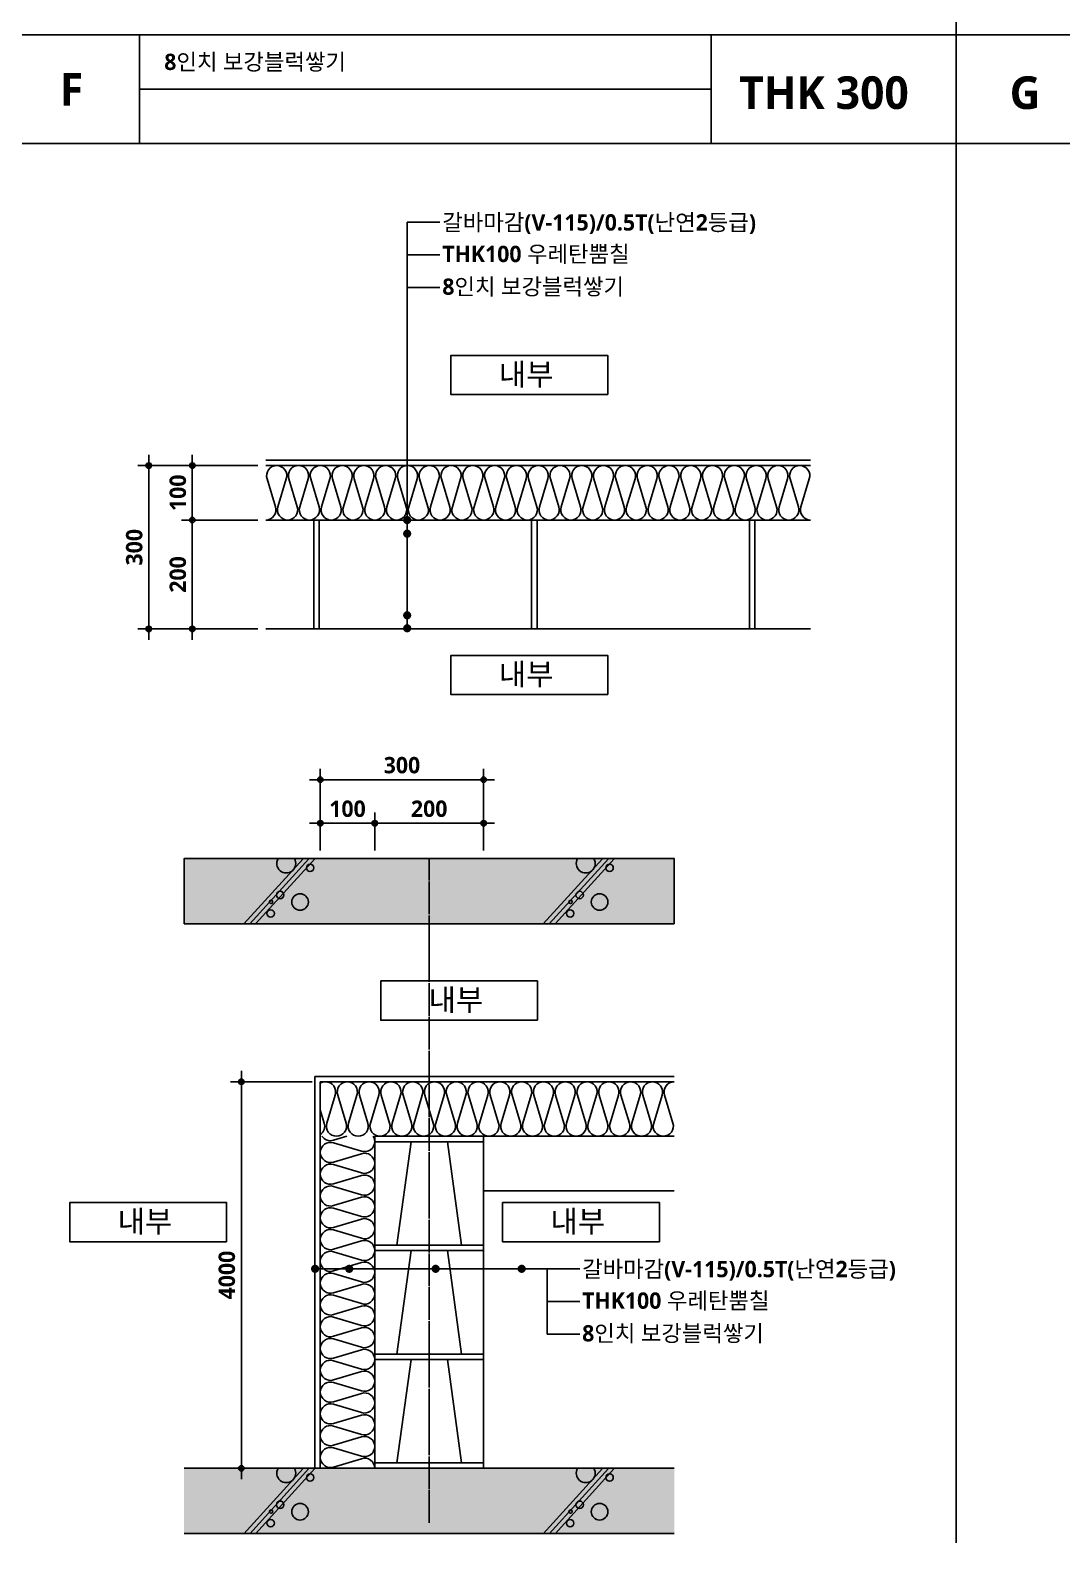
# Model space of a CAD drawing. Extents: x 200 to 24872, y 200 to 5740.
# Drawn here: x 2094 to 3989, y 200 to 2978 of the extents above; entities that cross this region are included whole.
import ezdxf
from ezdxf.enums import TextEntityAlignment as Align

# ---------------------------------------------------------------- set-up
doc = ezdxf.new("R2010")
doc.units = 0
doc.header["$LTSCALE"] = 10
doc.header["$MEASUREMENT"] = 0
doc.header["$PDSIZE"] = -2
doc.linetypes.add('CEN', pattern=[62, 60, -1, 0, -1])
doc.layers.get('0').update_dxf_attribs({"linetype": 'CONTINUOUS'})
doc.layers.get('Defpoints').update_dxf_attribs({"color": 143, "linetype": 'CONTINUOUS'})
for name, color, linetype in [('A-253', 253, 'CONTINUOUS'), ('A-ANNO-GRA1', 7, 'CONTINUOUS'), ('A-ANNO-LEAD', 4, 'CONTINUOUS'), ('A-ANNO-TEXT1', 7, 'CONTINUOUS'), ('A-CON', 2, 'CONTINUOUS'), ('A-DIM', 7, 'CONTINUOUS'), ('A-ins-line', 8, 'CONTINUOUS'), ('A-insul', 251, 'CONTINUOUS'), ('A-LEADER', 7, 'CONTINUOUS'), ('A-ST-AXIS-BUB', 7, 'CONTINUOUS'), ('A-ST-AXIS-DIM', 7, 'CONTINUOUS'), ('A-WALL-DRY', 7, 'CONTINUOUS'), ('A-WALL-PIR', 6, 'CONTINUOUS'), ('CEN', 1, 'CEN'), ('HT', 8, 'CONTINUOUS')]:
    doc.layers.add(name, color=color, linetype=linetype)
doc.layers.add('A-TEXT-DP', color=181, linetype='CONTINUOUS', plot=False)
doc.styles.add('2020음성 1차', font='NanumGothicBold.ttf')
doc.dimstyles.new('DLEADER', dxfattribs={"dimscale": 50, "dimtxt": 3, "dimasz": 3, "dimexe": 1, "dimexo": 8, "dimgap": 1, "dimtad": 1, "dimdec": 0, "dimrnd": 0.25, "dimdsep": 32, "dimtxsty": '2020음성 1차', "dimblk": 'DOT', "dimcen": 5, "dimclrd": 4, "dimclre": 4, "dimclrt": 3, "dimadec": 0, "dimazin": 0, "dimtfac": 1, "dimtdec": 0, "dimtix": 1, "dimtmove": 2, "dimatfit": 1, "dimldrblk": 'DOT', "dimfxl": 1, "dimarcsym": 0})
doc.dimstyles.new('RI-DOT-150', dxfattribs={"dimscale": 150, "dimtxt": 3, "dimasz": 1, "dimexe": 2, "dimexo": 2, "dimgap": 1, "dimtad": 1, "dimdec": 0, "dimzin": 9, "dimdsep": 46, "dimtxsty": '2020음성 1차', "dimcen": 0, "dimclrd": 256, "dimclre": 256, "dimclrt": 3, "dimadec": 0, "dimazin": 0, "dimtm": 1e-09, "dimtfac": 1, "dimtdec": 0, "dimtix": 1, "dimtmove": 2, "dimatfit": 3, "dimfxl": 1.25, "dimtolj": 1, "dimtzin": 0, "dimlwd": -1, "dimlwe": -1, "dimarcsym": 0})

# ---------------------------------------------------------------- blocks, each defined once
blk = doc.blocks.new('DIMDOT')
at = {"layer": 'A-DIM', "color": 7, "linetype": 'Continuous'}
blk.add_line((-2, 0), (2, 0), dxfattribs=at)
for radius in [0.5, 0.25]:
    blk.add_circle((0, 0), radius, dxfattribs=at)
blk = doc.blocks.new('*D55')
at = {"layer": 'A-ST-AXIS-DIM'}
for p, q in [((2512, 2178.7), (2292, 2178.7)), ((2312, 2168.7), (2312, 1888.7)), ((2512, 1878.7), (2292, 1878.7))]:
    blk.add_line(p, q, dxfattribs=at)
at = {"layer": 'Defpoints', "color": 0}
for p in [(2527, 2178.7), (2312, 1878.7), (2527, 1878.7)]:
    blk.add_point(p, dxfattribs=at)
at = {"layer": 'A-ST-AXIS-DIM', "linetype": 'ByBlock', "xscale": 10, "yscale": 10, "zscale": 10}
for p, rotation in [((2312, 2178.7), 90), ((2312, 1878.7), 270)]:
    blk.add_blockref('DIMDOT', p, dxfattribs=dict(at, rotation=rotation))
at = {"layer": 'A-ST-AXIS-DIM', "color": 3, "ltscale": 10, "insert": (2285.4, 2028.7), "char_height": 30, "attachment_point": 5, "rotation": 90, "style": '2020음성 1차'}
blk.add_mtext('\\A1;300', dxfattribs=at)
blk = doc.blocks.new('*D56')
at = {"layer": 'A-ST-AXIS-DIM'}
for p, q in [((2512, 2078.7), (2372, 2078.7)), ((2392, 1888.7), (2392, 2068.7)), ((2512, 1878.7), (2372, 1878.7))]:
    blk.add_line(p, q, dxfattribs=at)
at = {"layer": 'Defpoints', "color": 0}
for p in [(2392, 2078.7), (2527, 2078.7), (2527, 1878.7)]:
    blk.add_point(p, dxfattribs=at)
at = {"layer": 'A-ST-AXIS-DIM', "linetype": 'ByBlock', "xscale": 10, "yscale": 10, "zscale": 10}
for p, rotation in [((2392, 2078.7), 90), ((2392, 1878.7), 270)]:
    blk.add_blockref('DIMDOT', p, dxfattribs=dict(at, rotation=rotation))
at = {"layer": 'A-ST-AXIS-DIM', "color": 3, "ltscale": 10, "insert": (2365.5, 1978.7), "char_height": 30, "attachment_point": 5, "rotation": 90, "style": '2020음성 1차'}
blk.add_mtext('\\A1;200', dxfattribs=at)
blk = doc.blocks.new('*D57')
at = {"layer": 'A-ST-AXIS-DIM'}
for p, q in [((2512, 2178.7), (2372, 2178.7)), ((2392, 2088.7), (2392, 2168.7)), ((2512, 2078.7), (2372, 2078.7))]:
    blk.add_line(p, q, dxfattribs=at)
at = {"layer": 'Defpoints', "color": 0}
for p in [(2392, 2178.7), (2527, 2178.7), (2527, 2078.7)]:
    blk.add_point(p, dxfattribs=at)
at = {"layer": 'A-ST-AXIS-DIM', "linetype": 'ByBlock', "xscale": 10, "yscale": 10, "zscale": 10}
for p, rotation in [((2392, 2178.7), 90), ((2392, 2078.7), 270)]:
    blk.add_blockref('DIMDOT', p, dxfattribs=dict(at, rotation=rotation))
at = {"layer": 'A-ST-AXIS-DIM', "color": 3, "ltscale": 10, "insert": (2365.5, 2128.7), "char_height": 30, "attachment_point": 5, "rotation": 90, "style": '2020음성 1차'}
blk.add_mtext('\\A1;100', dxfattribs=at)
blk = doc.blocks.new('222')
at = {"layer": 'HT'}
for p, q in [((9529.3, 4310.3), (9583.7, 4370.3)), ((9540.1, 4310.3), (9594.5, 4370.3))]:
    blk.add_line(p, q, dxfattribs=at)
at = {"layer": 'HT', "color": 4}
blk.add_line((9534.7, 4310.3), (9589.1, 4370.3), dxfattribs=at)
at = {"layer": 'HT'}
for centre, radius in [((9569.8, 4360.6), 3.41), ((9542.8, 4350.1), 7.63), ((9569.4, 4350), 1.53), ((9561.1, 4343.7), 3.41), ((9533.6, 4318.7), 3.41)]:
    blk.add_circle(centre, radius, dxfattribs=at)
blk.add_arc((9555.5, 4314.7), 8.7, 329.3752, 210.6248, dxfattribs=at)
blk = doc.blocks.new('*D58')
at = {"layer": 'A-ST-AXIS-DIM'}
for p, q in [((2727, 1471.7), (2727, 1541.7)), ((2927, 1471.7), (2927, 1541.7)), ((2917, 1521.7), (2737, 1521.7))]:
    blk.add_line(p, q, dxfattribs=at)
at = {"layer": 'Defpoints', "color": 0}
for p in [(2727, 1521.7), (2727, 1456.7), (2927, 1456.7)]:
    blk.add_point(p, dxfattribs=at)
at = {"layer": 'A-ST-AXIS-DIM', "linetype": 'ByBlock', "xscale": 10, "yscale": 10, "zscale": 10, "rotation": 180}
blk.add_blockref('DIMDOT', (2727, 1521.7), dxfattribs=at)
at = {"layer": 'A-ST-AXIS-DIM', "linetype": 'ByBlock', "xscale": 10, "yscale": 10, "zscale": 10}
blk.add_blockref('DIMDOT', (2927, 1521.7), dxfattribs=at)
at = {"layer": 'A-ST-AXIS-DIM', "color": 3, "ltscale": 10, "insert": (2827, 1548.2), "char_height": 30, "attachment_point": 5, "style": '2020음성 1차'}
blk.add_mtext('\\A1;200', dxfattribs=at)
blk = doc.blocks.new('_Dot')
at = {"color": 0, "lineweight": -2}
blk.add_line((-0.5, 0), (-1, 0), dxfattribs=at)
at = {"color": 0, "const_width": 0.5}
blk.add_lwpolyline([(-0.25, 0, 1), (0.25, 0, 1)], format="xyb", close=True, dxfattribs=at)
blk = doc.blocks.new('SYM-DOT')
at = {"layer": 'A-LEADER', "const_width": 7.5}
blk.add_lwpolyline([(-7.1, 1.8, 1), (0.4, 1.8, 1)], format="xyb", close=True, dxfattribs=at)
blk = doc.blocks.new('*D60')
at = {"layer": 'A-ST-AXIS-DIM'}
for p, q in [((2627, 1471.7), (2627, 1541.7)), ((2727, 1471.7), (2727, 1541.7)), ((2717, 1521.7), (2637, 1521.7))]:
    blk.add_line(p, q, dxfattribs=at)
at = {"layer": 'Defpoints', "color": 0}
for p in [(2627, 1521.7), (2627, 1456.7), (2727, 1456.7)]:
    blk.add_point(p, dxfattribs=at)
at = {"layer": 'A-ST-AXIS-DIM', "linetype": 'ByBlock', "xscale": 10, "yscale": 10, "zscale": 10, "rotation": 180}
blk.add_blockref('DIMDOT', (2627, 1521.7), dxfattribs=at)
at = {"layer": 'A-ST-AXIS-DIM', "linetype": 'ByBlock', "xscale": 10, "yscale": 10, "zscale": 10}
blk.add_blockref('DIMDOT', (2727, 1521.7), dxfattribs=at)
at = {"layer": 'A-ST-AXIS-DIM', "color": 3, "ltscale": 10, "insert": (2677, 1548.1), "char_height": 30, "attachment_point": 5, "style": '2020음성 1차'}
blk.add_mtext('\\A1;100', dxfattribs=at)
blk = doc.blocks.new('*D59')
at = {"layer": 'A-ST-AXIS-DIM'}
for p, q in [((2627, 1471.7), (2627, 1621.7)), ((2927, 1471.7), (2927, 1621.7)), ((2917, 1601.7), (2637, 1601.7))]:
    blk.add_line(p, q, dxfattribs=at)
at = {"layer": 'Defpoints', "color": 0}
for p in [(2627, 1601.7), (2627, 1456.7), (2927, 1456.7)]:
    blk.add_point(p, dxfattribs=at)
at = {"layer": 'A-ST-AXIS-DIM', "linetype": 'ByBlock', "xscale": 10, "yscale": 10, "zscale": 10, "rotation": 180}
blk.add_blockref('DIMDOT', (2627, 1601.7), dxfattribs=at)
at = {"layer": 'A-ST-AXIS-DIM', "linetype": 'ByBlock', "xscale": 10, "yscale": 10, "zscale": 10}
blk.add_blockref('DIMDOT', (2927, 1601.7), dxfattribs=at)
at = {"layer": 'A-ST-AXIS-DIM', "color": 3, "ltscale": 10, "insert": (2777, 1628.2), "char_height": 30, "attachment_point": 5, "style": '2020음성 1차'}
blk.add_mtext('\\A1;300', dxfattribs=at)
blk = doc.blocks.new('*D72')
at = {"layer": 'A-ST-AXIS-DIM'}
for p, q in [((2612, 1046.7), (2462, 1046.7)), ((2482, 1036.7), (2482, 346.7)), ((2612, 336.7), (2462, 336.7))]:
    blk.add_line(p, q, dxfattribs=at)
at = {"layer": 'Defpoints', "color": 0}
for p in [(2627, 1046.7), (2482, 336.7), (2627, 336.7)]:
    blk.add_point(p, dxfattribs=at)
at = {"layer": 'A-ST-AXIS-DIM', "linetype": 'ByBlock', "xscale": 10, "yscale": 10, "zscale": 10}
for p, rotation in [((2482, 1046.7), 90), ((2482, 336.7), 270)]:
    blk.add_blockref('DIMDOT', p, dxfattribs=dict(at, rotation=rotation))
at = {"layer": 'A-ST-AXIS-DIM', "color": 3, "ltscale": 10, "insert": (2455.5, 691.7), "char_height": 30, "attachment_point": 5, "rotation": 90, "style": '2020음성 1차'}
blk.add_mtext('\\A1;4000', dxfattribs=at)

msp = doc.modelspace()

# ---------------------------------------------------------------- hatches: boundary and pattern name
at = {"layer": 'A-253'}
h = msp.add_hatch(color=256, dxfattribs=at)
h.dxf.hatch_style = 1
h.paths.add_polyline_path([(2377, 1336.7), (3277, 1336.7), (3277, 1456.7), (2377, 1456.7)])
h = msp.add_hatch(color=256, dxfattribs=at)
h.dxf.hatch_style = 1
h.paths.add_polyline_path([(2377, 336.7), (3277, 336.7), (3277, 216.7), (2377, 216.7)])

# ---------------------------------------------------------------- linework, layer by layer
at = {"layer": 'A-ANNO-GRA1'}
for p, q in [((3795, 5740), (3795, 200)), ((200, 2970), (7295, 2970)), ((2295, 2770), (2295, 2970)), ((3345, 2770), (3345, 2970)), ((2295, 2870), (3345, 2870)), ((200, 2770), (7295, 2770))]:
    msp.add_line(p, q, dxfattribs=at)
at = {"layer": 'A-ANNO-LEAD'}
for p, q in [((2846.6, 2565.8), (2786.6, 2565.8)), ((2846.6, 2505.8), (2786.6, 2505.8)), ((3043.4, 583.2), (3043.4, 703.2)), ((3103.4, 643.2), (3043.4, 643.2)), ((3103.4, 583.2), (3043.4, 583.2))]:
    msp.add_line(p, q, dxfattribs=at)
at = {"layer": 'A-ANNO-TEXT1', "ltscale": 10}
for p, q in [((3527, 2078.7), (2527, 2078.7)), ((3527, 1878.7), (2527, 1878.7)), ((2727, 946.7), (2727, 336.7)), ((2727, 946.7), (2927, 946.7)), ((2927, 336.7), (2927, 946.7))]:
    msp.add_line(p, q, dxfattribs=at)
at = {"layer": 'A-ANNO-TEXT1'}
for p, q in [((2615, 1878.7), (2615, 2078.7)), ((2625, 1878.7), (2625, 2078.7)), ((3015, 1878.7), (3015, 2078.7)), ((3025, 1878.7), (3025, 2078.7)), ((3415, 1878.7), (3415, 2078.7)), ((3425, 1878.7), (3425, 2078.7)), ((2927, 946.7), (3277, 946.7)), ((2727, 936.7), (2927, 936.7)), ((2767.7, 746.7), (2793.6, 936.7)), ((2886.2, 746.7), (2860.4, 936.7)), ((2927, 846.7), (3277, 846.7)), ((2727, 746.7), (2927, 746.7)), ((2727, 746.7), (2927, 746.7)), ((2727, 736.7), (2927, 736.7)), ((2727, 736.7), (2927, 736.7)), ((2767.7, 546.7), (2793.6, 736.7)), ((2886.2, 546.7), (2860.4, 736.7)), ((2727, 546.7), (2927, 546.7)), ((2727, 536.7), (2927, 536.7)), ((2767.7, 346.7), (2793.6, 536.7)), ((2886.2, 346.7), (2860.4, 536.7)), ((2727, 346.7), (2927, 346.7)), ((2727, 336.7), (2927, 336.7))]:
    msp.add_line(p, q, dxfattribs=at)
at = {"layer": 'A-CON'}
for p, q in [((2377, 1336.7), (3277, 1336.7)), ((2377, 336.7), (3277, 336.7))]:
    msp.add_line(p, q, dxfattribs=at)
at = {"layer": 'A-ins-line', "ltscale": 5}
for p, q in [((2627, 336.7), (2627, 1046.7)), ((2627, 1046.7), (3277, 1046.7))]:
    msp.add_line(p, q, dxfattribs=at)
at = {"layer": 'A-ins-line'}
msp.add_line((2727, 336.7), (2727, 821.7), dxfattribs=at)
at = {"layer": 'A-insul'}
for points in [[(2527, 2078.7, 0.509267), (2527, 2078.7, 0.509267), (2544.6, 2102.9), (2529.3, 2154.4, -0.509267), (2547, 2178.7, -0.509267), (2564.6, 2154.4), (2549.3, 2102.9, 0.509267), (2567, 2078.7, 0.509267), (2584.7, 2102.9), (2569.3, 2154.4, -0.509267), (2587, 2178.7, -0.509267), (2604.7, 2154.4), (2589.3, 2102.9, 0.509267), (2607, 2078.7, 0.509267), (2624.7, 2102.9), (2609.4, 2154.4, -0.509267), (2627, 2178.7, -0.509267), (2644.7, 2154.4), (2629.4, 2102.9, 0.509267), (2647, 2078.7, 0.509267), (2664.7, 2102.9), (2649.4, 2154.4, -0.509267), (2667, 2178.7, -0.509267), (2684.7, 2154.4), (2669.4, 2102.9, 0.509267), (2687, 2078.7, 0.509267), (2704.7, 2102.9), (2689.4, 2154.4, -0.509267), (2707.1, 2178.7, -0.509267), (2724.7, 2154.4), (2709.4, 2102.9, 0.509267), (2727.1, 2078.7, 0.509267), (2744.7, 2102.9), (2729.4, 2154.4, -0.509267), (2747.1, 2178.7, -0.509267), (2764.7, 2154.4), (2749.4, 2102.9, 0.509267), (2767.1, 2078.7, 0.509267), (2784.8, 2102.9), (2769.4, 2154.4, -0.509267), (2787.1, 2178.7, -0.509267), (2804.8, 2154.4), (2789.4, 2102.9, 0.509267), (2807.1, 2078.7, 0.509267), (2824.8, 2102.9), (2809.5, 2154.4, -0.509267), (2827.1, 2178.7, -0.509267), (2844.8, 2154.4), (2829.5, 2102.9, 0.509267), (2847.1, 2078.7, 0.509267), (2864.8, 2102.9), (2849.5, 2154.4, -0.509267), (2867.1, 2178.7, -0.509267), (2884.8, 2154.4), (2869.5, 2102.9, 0.509267), (2887.1, 2078.7, 0.509267), (2904.8, 2102.9), (2889.5, 2154.4, -0.509267), (2907.2, 2178.7, -0.509267), (2924.8, 2154.4), (2909.5, 2102.9, 0.509267), (2927.2, 2078.7, 0.509267), (2944.8, 2102.9), (2929.5, 2154.4, -0.509267), (2947.2, 2178.7, -0.509267), (2964.8, 2154.4), (2949.5, 2102.9, 0.509267), (2967.2, 2078.7, 0.509267), (2984.9, 2102.9), (2969.5, 2154.4, -0.509267), (2987.2, 2178.7, -0.509267), (3004.9, 2154.4), (2989.5, 2102.9, 0.509267), (3007.2, 2078.7, 0.509267), (3024.9, 2102.9), (3009.6, 2154.4, -0.509267), (3027.2, 2178.7, -0.509267), (3044.9, 2154.4), (3029.6, 2102.9, 0.509267), (3047.2, 2078.7, 0.509267), (3064.9, 2102.9), (3049.6, 2154.4, -0.509267), (3067.2, 2178.7, -0.509267), (3084.9, 2154.4), (3069.6, 2102.9, 0.509267), (3087.2, 2078.7, 0.509267), (3104.9, 2102.9), (3089.6, 2154.4, -0.509267), (3107.3, 2178.7, -0.509267), (3124.9, 2154.4), (3109.6, 2102.9, 0.509267), (3127.3, 2078.7, 0.509267), (3144.9, 2102.9), (3129.6, 2154.4, -0.509267), (3147.3, 2178.7, -0.509267), (3164.9, 2154.4), (3149.6, 2102.9, 0.509267), (3167.3, 2078.7, 0.509267), (3185, 2102.9), (3169.6, 2154.4, -0.509267), (3187.3, 2178.7, -0.509267), (3205, 2154.4), (3189.6, 2102.9, 0.509267), (3207.3, 2078.7, 0.509267), (3225, 2102.9), (3209.7, 2154.4, -0.509267), (3227.3, 2178.7, -0.509267), (3245, 2154.4), (3229.7, 2102.9, 0.509267), (3247.3, 2078.7, 0.509267), (3265, 2102.9), (3249.7, 2154.4, -0.509267), (3267.3, 2178.7, -0.509267), (3285, 2154.4), (3269.7, 2102.9, 0.509267), (3287.3, 2078.7, 0.509267), (3305, 2102.9), (3289.7, 2154.4, -0.509267), (3307.4, 2178.7, -0.509267), (3325, 2154.4), (3309.7, 2102.9, 0.509267), (3327.4, 2078.7, 0.509267), (3345, 2102.9), (3329.7, 2154.4, -0.509267), (3347.4, 2178.7, -0.509267), (3365, 2154.4), (3349.7, 2102.9, 0.509267), (3367.4, 2078.7, 0.509267), (3385.1, 2102.9), (3369.7, 2154.4, -0.509267), (3387.4, 2178.7, -0.509267), (3405.1, 2154.4), (3389.7, 2102.9, 0.509267), (3407.4, 2078.7, 0.509267), (3425.1, 2102.9), (3409.8, 2154.4, -0.509267), (3427.4, 2178.7, -0.509267), (3445.1, 2154.4), (3429.8, 2102.9, 0.509267), (3447.4, 2078.7, 0.509267), (3465.1, 2102.9), (3449.8, 2154.4, -0.509267), (3467.4, 2178.7, -0.509267), (3485.1, 2154.4), (3469.8, 2102.9, 0.509267), (3487.4, 2078.7, 0.509267), (3505.1, 2102.9), (3489.8, 2154.4, -0.509267), (3507.5, 2178.7, -0.509267), (3525.1, 2154.4), (3509.8, 2102.9, 0.500805), (3527, 2078.7)], [(3277, 1046.7, 0.509267), (3277, 1046.7, 0.509267), (3259.3, 1022.4), (3274.6, 970.9, -0.509267), (3256.9, 946.7, -0.509267), (3239.3, 970.9), (3254.6, 1022.4, 0.509267), (3236.9, 1046.7, 0.509267), (3219.3, 1022.4), (3234.6, 970.9, -0.509267), (3216.9, 946.7, -0.509267), (3199.3, 970.9), (3214.6, 1022.4, 0.509267), (3196.9, 1046.7, 0.509267), (3179.2, 1022.4), (3194.6, 970.9, -0.509267), (3176.9, 946.7, -0.509267), (3159.2, 970.9), (3174.6, 1022.4, 0.509267), (3156.9, 1046.7, 0.509267), (3139.2, 1022.4), (3154.5, 970.9, -0.509267), (3136.9, 946.7, -0.509267), (3119.2, 970.9), (3134.5, 1022.4, 0.509267), (3116.9, 1046.7, 0.509267), (3099.2, 1022.4), (3114.5, 970.9, -0.509267), (3096.9, 946.7, -0.509267), (3079.2, 970.9), (3094.5, 1022.4, 0.509267), (3076.9, 1046.7, 0.509267), (3059.2, 1022.4), (3074.5, 970.9, -0.509267), (3056.8, 946.7, -0.509267), (3039.2, 970.9), (3054.5, 1022.4, 0.509267), (3036.8, 1046.7, 0.509267), (3019.2, 1022.4), (3034.5, 970.9, -0.509267), (3016.8, 946.7, -0.509267), (2999.2, 970.9), (3014.5, 1022.4, 0.509267), (2996.8, 1046.7, 0.509267), (2979.1, 1022.4), (2994.5, 970.9, -0.509267), (2976.8, 946.7, -0.509267), (2959.1, 970.9), (2974.5, 1022.4, 0.509267), (2956.8, 1046.7, 0.509267), (2939.1, 1022.4), (2954.4, 970.9, -0.509267), (2936.8, 946.7, -0.509267), (2919.1, 970.9), (2934.4, 1022.4, 0.509267), (2916.8, 1046.7, 0.509267), (2899.1, 1022.4), (2914.4, 970.9, -0.509267), (2896.8, 946.7, -0.509267), (2879.1, 970.9), (2894.4, 1022.4, 0.509267), (2876.8, 1046.7, 0.509267), (2859.1, 1022.4), (2874.4, 970.9, -0.509267), (2856.7, 946.7, -0.509267), (2839.1, 970.9), (2854.4, 1022.4, 0.509267), (2836.7, 1046.7, 0.509267), (2819.1, 1022.4), (2834.4, 970.9, -0.509267), (2816.7, 946.7, -0.509267), (2799.1, 970.9), (2814.4, 1022.4, 0.509267), (2796.7, 1046.7, 0.509267), (2779, 1022.4), (2794.4, 970.9, -0.509267), (2776.7, 946.7, -0.509267), (2759, 970.9), (2774.4, 1022.4, 0.509267), (2756.7, 1046.7, 0.509267), (2739, 1022.4), (2754.3, 970.9, -0.509267), (2736.7, 946.7, -0.509267), (2719, 970.9), (2734.3, 1022.4, 0.509267), (2716.7, 1046.7, 0.509267), (2699, 1022.4), (2714.3, 970.9, -0.509267), (2696.7, 946.7, -0.509267), (2679, 970.9), (2694.3, 1022.4, 0.509267), (2676.7, 1046.7, 0.509267), (2659, 1022.4), (2674.3, 970.9, -0.509267), (2656.6, 946.7, -0.509267), (2639, 970.9), (2654.3, 1022.4, 0.509267), (2636.6, 1046.7, 0.13807), (2627, 1044)], [(2627, 995.5), (2634.3, 970.9, -0.334923), (2627, 949.8)], [(2727, 336.7, 0.509267), (2727, 336.7, 0.509267), (2702.7, 354.4), (2651.2, 339, -0.509267), (2627, 356.7, -0.509267), (2651.2, 374.4), (2702.7, 359, 0.509267), (2727, 376.7, 0.509267), (2702.7, 394.4), (2651.2, 379.1, -0.509267), (2627, 396.7, -0.509267), (2651.2, 414.4), (2702.7, 399.1, 0.509267), (2727, 416.7, 0.509267), (2702.7, 434.4), (2651.2, 419.1, -0.509267), (2627, 436.7, -0.509267), (2651.2, 454.4), (2702.7, 439.1, 0.509267), (2727, 456.7, 0.509267), (2702.7, 474.4), (2651.2, 459.1, -0.509267), (2627, 476.8, -0.509267), (2651.2, 494.4), (2702.7, 479.1, 0.509267), (2727, 496.8, 0.509267), (2702.7, 514.4), (2651.2, 499.1, -0.509267), (2627, 516.8, -0.509267), (2651.2, 534.4), (2702.7, 519.1, 0.509267), (2727, 536.8, 0.509267), (2702.7, 554.5), (2651.2, 539.1, -0.509267), (2627, 556.8, -0.509267), (2651.2, 574.5), (2702.7, 559.1, 0.509267), (2727, 576.8, 0.509267), (2702.7, 594.5), (2651.2, 579.2, -0.509267), (2627, 596.8, -0.509267), (2651.2, 614.5), (2702.7, 599.2, 0.509267), (2727, 616.8, 0.509267), (2702.7, 634.5), (2651.2, 619.2, -0.509267), (2627, 636.8, -0.509267), (2651.2, 654.5), (2702.7, 639.2, 0.509267), (2727, 656.8, 0.509267), (2702.7, 674.5), (2651.2, 659.2, -0.509267), (2627, 676.9, -0.509267), (2651.2, 694.5), (2702.7, 679.2, 0.509267), (2727, 696.9, 0.509267), (2702.7, 714.5), (2651.2, 699.2, -0.509267), (2627, 716.9, -0.509267), (2651.2, 734.5), (2702.7, 719.2, 0.509267), (2727, 736.9, 0.509267), (2702.7, 754.6), (2651.2, 739.2, -0.509267), (2627, 756.9, -0.509267), (2651.2, 774.6), (2702.7, 759.2, 0.509267), (2727, 776.9, 0.509267), (2702.7, 794.6), (2651.2, 779.3, -0.509267), (2627, 796.9, -0.509267), (2651.2, 814.6), (2702.7, 799.3, 0.509267), (2727, 816.9, 0.509267), (2702.7, 834.6), (2651.2, 819.3, -0.509267), (2627, 836.9, -0.509267), (2651.2, 854.6), (2702.7, 839.3, 0.509267), (2727, 856.9, 0.509267), (2702.7, 874.6), (2651.2, 859.3, -0.509267), (2627, 877, -0.509267), (2651.2, 894.6), (2702.7, 879.3, 0.509267), (2727, 897, 0.509267), (2702.7, 914.6), (2651.2, 899.3, -0.509267), (2627, 917, -0.509267), (2651.2, 934.6), (2702.7, 919.3, 0.509267), (2727, 937, 0.138392), (2724.2, 946.7)], [(2675.9, 946.7), (2651.2, 939.3, -0.335284), (2630.1, 946.7)]]:
    msp.add_lwpolyline(points, format="xyb", dxfattribs=at)
at = {"layer": 'A-ST-AXIS-BUB'}
for points in [[(3155, 2309), (2867, 2309), (2867, 2381), (3155, 2381)], [(3155, 1758), (2867, 1758), (2867, 1830), (3155, 1830)], [(3025.9, 1159.9), (2737.9, 1159.9), (2737.9, 1231.9), (3025.9, 1231.9)], [(2454.9, 752.9), (2166.9, 752.9), (2166.9, 824.9), (2454.9, 824.9)], [(3249.9, 752.9), (2961.9, 752.9), (2961.9, 824.9), (3249.9, 824.9)]]:
    msp.add_lwpolyline(points, close=True, dxfattribs=at)
at = {"layer": 'A-TEXT-DP'}
msp.add_line((2377, 216.7), (3277, 216.7), dxfattribs=at)
msp.add_lwpolyline([(3277, 1336.7), (3277, 1456.7), (2377, 1456.7), (2377, 1336.7)], dxfattribs=at)
at = {"layer": 'A-WALL-DRY'}
msp.add_line((3527, 2178.7), (2527, 2178.7), dxfattribs=at)
at = {"layer": 'A-WALL-PIR'}
for p, q in [((3527, 2188.7), (2527, 2188.7)), ((2617, 336.7), (2617, 1056.7)), ((2617, 1056.7), (3277, 1056.7))]:
    msp.add_line(p, q, dxfattribs=at)
at = {"layer": 'CEN', "ltscale": 0.1}
msp.add_line((2827, 236.6), (2827, 1456.7), dxfattribs=at)

# ---------------------------------------------------------------- block references
at = {"xscale": 2, "yscale": 2, "zscale": 2, "rotation": 180}
for p in [(21675.5, 10077.2), (22225.5, 10077.2), (21675.5, 8957.2), (22225.5, 8957.2)]:
    msp.add_blockref('222', p, dxfattribs=at)
at = {"layer": 'A-ANNO-LEAD'}
for p in [(2789.9, 2076.8), (2789.9, 2051.8), (2789.9, 1901.8)]:
    msp.add_blockref('SYM-DOT', p, dxfattribs=at)
at = {"layer": 'A-ANNO-LEAD', "xscale": -1}
for p in [(2676.8, 701.4), (2835.5, 701.4), (2993.5, 701.4)]:
    msp.add_blockref('SYM-DOT', p, dxfattribs=at)

# ---------------------------------------------------------------- texts
at = {"layer": 'A-ANNO-TEXT1', "style": '2020음성 1차'}
for s, p in [('8인치 보강블럭쌓기', (2340.4, 2920.3)), ('갈바마감(V-115)/0.5T(난연2등급)', (2851.1, 2625.4)), ('THK100 우레탄뿜칠', (2851.1, 2567.4)), ('8인치 보강블럭쌓기', (2851.1, 2507.4)), ('갈바마감(V-115)/0.5T(난연2등급)', (3107.9, 702.8)), ('THK100 우레탄뿜칠', (3107.9, 644.8)), ('8인치 보강블럭쌓기', (3107.9, 584.8))]:
    msp.add_text(s, height=30, dxfattribs=at).set_placement(p, align=Align.MIDDLE_LEFT)
msp.add_text('F', height=60, dxfattribs=at).set_placement((2170, 2870), align=Align.MIDDLE)
for s, p in [('THK 300', (3552.1, 2833.7)), ('G', (3921.3, 2833.7))]:
    msp.add_text(s, height=60, dxfattribs=at).set_placement(p, align=Align.CENTER)
for p in [(2954.9, 2326.3), (2954.9, 1775.3), (2825.9, 1177.2), (2254.9, 770.2), (3049.9, 770.2)]:
    msp.add_text('내부', height=40, dxfattribs=at).set_placement(p)

# ---------------------------------------------------------------- dimensions: what is measured, and where the dimension line sits
at = {"layer": 'A-ST-AXIS-DIM'}
for base, p1, p2, angle, picture, middle in [((2312, 1878.7), (2527, 2178.7), (2527, 1878.7), 270, '*D55', (2285.4, 2028.7)), ((2392, 2178.7), (2527, 2078.7), (2527, 2178.7), 90, '*D57', (2365.5, 2128.7)), ((2392, 2078.7), (2527, 1878.7), (2527, 2078.7), 90, '*D56', (2365.5, 1978.7)), ((2627, 1601.7), (2927, 1456.7), (2627, 1456.7), 180, '*D59', (2777, 1628.2)), ((2627, 1521.7), (2727, 1456.7), (2627, 1456.7), 180, '*D60', (2677, 1548.1)), ((2727, 1521.7), (2927, 1456.7), (2727, 1456.7), 180, '*D58', (2827, 1548.2))]:
    dim = msp.add_linear_dim(base=base, p1=p1, p2=p2, angle=angle, dimstyle='RI-DOT-150', override={"dimscale": 10, "dimexo": 1.5, "dimlunit": 6, "dimblk1": 'DIMDOT', "dimblk2": 'DIMDOT', "dimsah": 1}, dxfattribs=at)
    dim.commit()
    dim.dimension.update_dxf_attribs({"geometry": picture, "text_midpoint": middle})
dim = msp.add_linear_dim(base=(2482, 336.7), p1=(2627, 1046.7), p2=(2627, 336.7), angle=270, text='4000', dimstyle='RI-DOT-150', override={"dimscale": 10, "dimexo": 1.5, "dimlunit": 6, "dimblk1": 'DIMDOT', "dimblk2": 'DIMDOT', "dimsah": 1}, dxfattribs=at)
dim.commit()
dim.dimension.update_dxf_attribs({"geometry": '*D72', "text_midpoint": (2455.5, 691.7)})

# ---------------------------------------------------------------- leaders
at = {"layer": 'A-ANNO-LEAD'}
for points in [[(2786.6, 1879.8), (2786.6, 2625.8), (2846.6, 2625.8)], [(2617.5, 703.2), (3051.2, 703.2), (3103.4, 703.2)]]:
    msp.add_leader(points, dimstyle='DLEADER', override={"dimscale": 10, "dimasz": 1.5, "dimclrd": 7}, dxfattribs=at)

doc.saveas('drawing.dxf')
